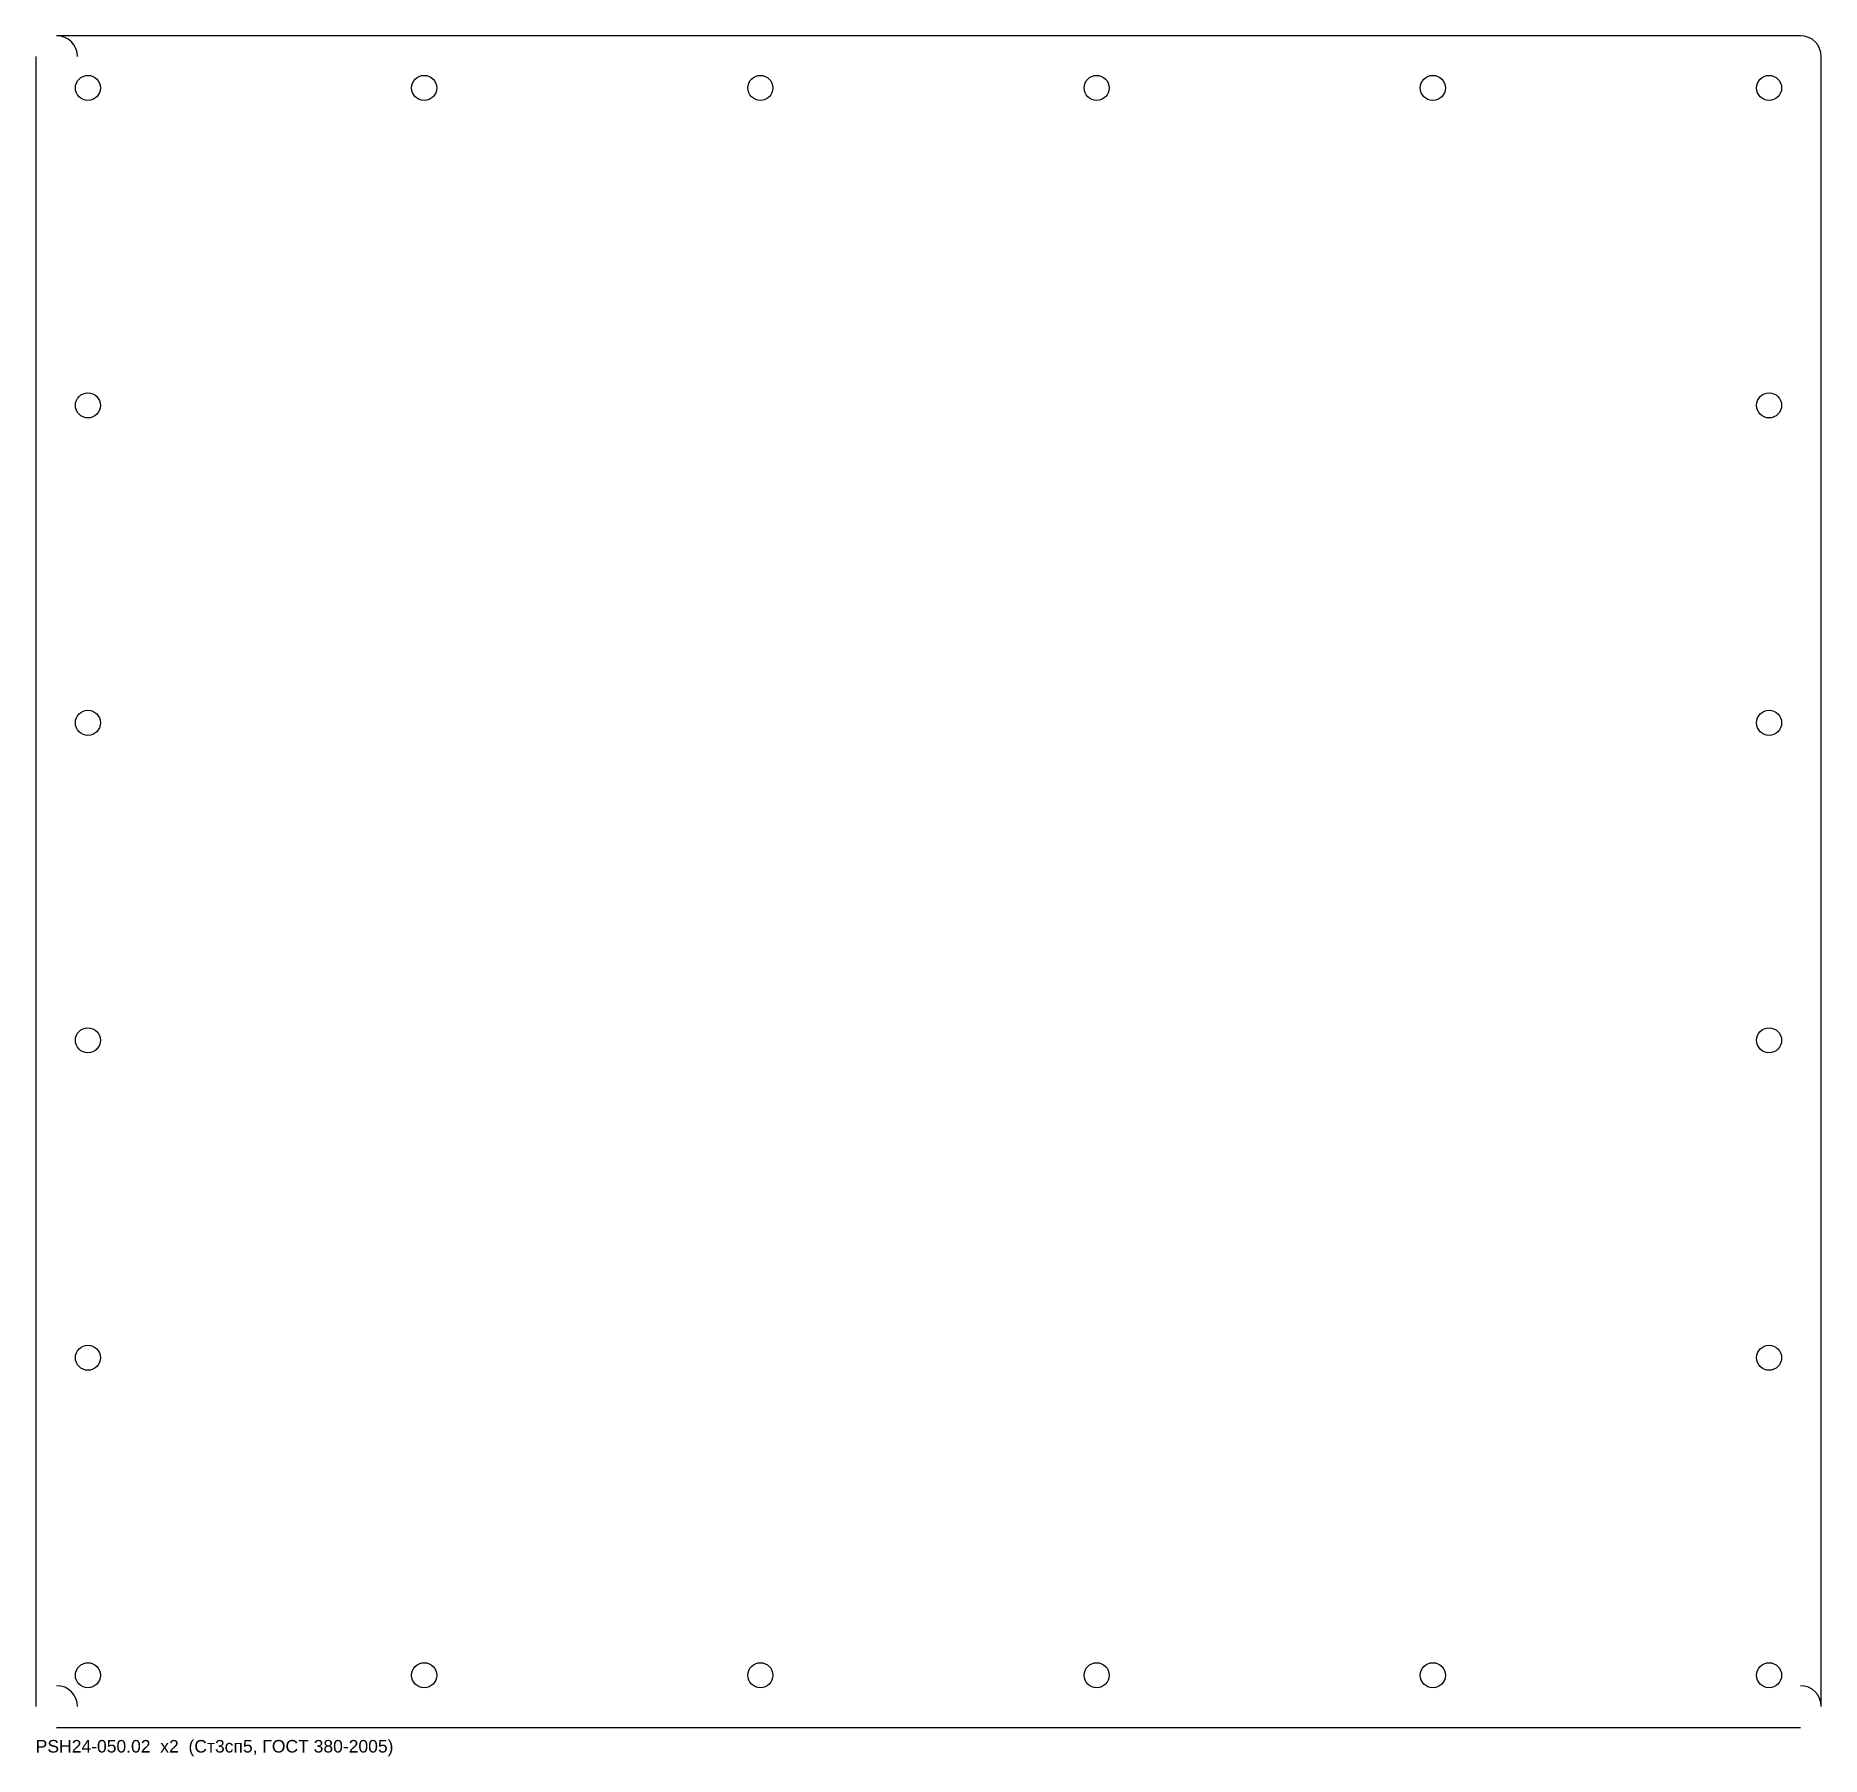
# Model space of a CAD drawing. Header units: millimetres. Extents: x -428 to 428, y -419 to 405.
import ezdxf

# ---------------------------------------------------------------- set-up
doc = ezdxf.new("R2010")
doc.units = ezdxf.units.MM
for name, color, linetype in [('CUT', 1, 'Continuous'), ('CUT_INNER', 3, 'Continuous'), ('MARK', 5, 'Continuous')]:
    doc.layers.add(name, color=color, linetype=linetype)
doc.styles.add('GOST', font='Arial')

msp = doc.modelspace()

# ---------------------------------------------------------------- linework, layer by layer
at = {"layer": 'CUT'}
for p, q in [((417.5, 405), (-417.5, 405)), ((-427.5, 395), (-427.5, -395)), ((427.5, -395), (427.5, 395)), ((-417.5, -405), (417.5, -405))]:
    msp.add_line(p, q, dxfattribs=at)
for centre in [(-417.5, 395), (417.5, 395), (-417.5, -395), (417.5, -395)]:
    msp.add_arc(centre, 10, 0, 90, dxfattribs=at)
at = {"layer": 'CUT_INNER'}
for centre in [(-402.5, 380), (-241.5, 380), (-80.5, 380), (80.5, 380), (241.5, 380), (402.5, 380), (-402.5, 228), (402.5, 228), (-402.5, 76), (402.5, 76), (-402.5, -76), (402.5, -76), (-402.5, -228), (402.5, -228), (-402.5, -380), (-241.5, -380), (-80.5, -380), (80.5, -380), (241.5, -380), (402.5, -380)]:
    msp.add_circle(centre, 6, dxfattribs=at)

# ---------------------------------------------------------------- texts
at = {"layer": 'MARK', "style": 'GOST'}
msp.add_text('PSH24-050.02  x2  (Ст3сп5, ГОСТ 380-2005)', height=6, dxfattribs=at).set_placement((-427.5, -417))

doc.saveas('drawing.dxf')
